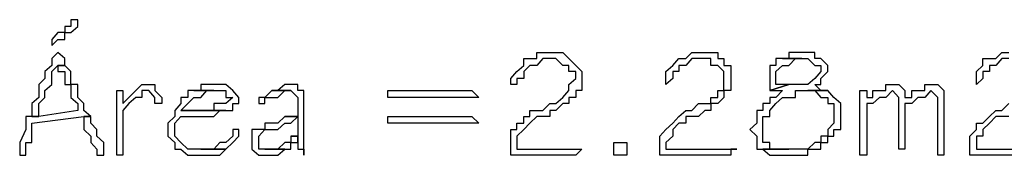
# Model space of a CAD drawing. Header units: millimetres. Extents: x -518.8 to -461.2, y 3.5 to 44.2.
# Drawn here: x -510.794 to -509.824, y 33.071 to 33.205 of the extents above; entities that cross this region are included whole.
import ezdxf

# ---------------------------------------------------------------- set-up
doc = ezdxf.new("R2010")
doc.units = ezdxf.units.MM
doc.header["$MEASUREMENT"] = 0
doc.layers.add('MYSOLIDS', color=7, linetype='Continuous')

msp = doc.modelspace()

# ---------------------------------------------------------------- linework, layer by layer
at = {"layer": 'MYSOLIDS'}
for points in [[(-510.73686, 33.20522), (-510.74363, 33.20522), (-510.74363, 33.19845), (-510.74363, 33.19845), (-510.74964, 33.19845), (-510.74964, 33.19244), (-510.75641, 33.19244), (-510.76243, 33.18567), (-510.76243, 33.18567), (-510.76243, 33.18567), (-510.76243, 33.17965), (-510.76243, 33.17965), (-510.76243, 33.17965), (-510.75641, 33.18567), (-510.75641, 33.18567), (-510.74964, 33.18567), (-510.74964, 33.19244), (-510.74363, 33.19244), (-510.74363, 33.19244), (-510.73686, 33.19845), (-510.73686, 33.19845), (-510.73686, 33.20522), (-510.73686, 33.20522), (-510.73686, 33.20522), (-510.73686, 33.20522)], [(-510.75641, 33.17289), (-510.75641, 33.17289), (-510.75641, 33.17289), (-510.75641, 33.17289), (-510.76243, 33.16687), (-510.76243, 33.16011), (-510.76243, 33.16011), (-510.76919, 33.15409), (-510.76919, 33.14732), (-510.77521, 33.14131), (-510.77521, 33.13529), (-510.77521, 33.12853), (-510.77521, 33.12853), (-510.78198, 33.12251), (-510.78198, 33.12251), (-510.78198, 33.11574), (-510.78198, 33.10973), (-510.77521, 33.10973), (-510.77521, 33.11574), (-510.77521, 33.11574), (-510.77521, 33.12251), (-510.76919, 33.12853), (-510.76919, 33.13529), (-510.76919, 33.13529), (-510.76919, 33.13529), (-510.76243, 33.14131), (-510.76243, 33.14131), (-510.76243, 33.14732), (-510.76243, 33.15409), (-510.75641, 33.16011), (-510.75641, 33.16011), (-510.74964, 33.16011), (-510.74964, 33.16687), (-510.75641, 33.17289), (-510.75641, 33.17289), (-510.75641, 33.17289)], [(-510.30453, 33.0774), (-510.24664, 33.0774), (-510.24062, 33.0774), (-510.24062, 33.0774), (-510.24062, 33.0774), (-510.24062, 33.0774), (-510.24062, 33.0774), (-510.24062, 33.0774), (-510.24664, 33.07138), (-510.24664, 33.07138), (-510.30453, 33.07138), (-510.30453, 33.07138), (-510.30453, 33.07138), (-510.31055, 33.07138), (-510.31055, 33.07138), (-510.31055, 33.07138), (-510.31055, 33.07138), (-510.31055, 33.0774), (-510.31055, 33.0774), (-510.31055, 33.08417), (-510.31055, 33.08417), (-510.31055, 33.09018), (-510.31055, 33.09695), (-510.31055, 33.09695), (-510.30453, 33.09695), (-510.30453, 33.10296), (-510.29777, 33.10296), (-510.29777, 33.10973), (-510.29777, 33.10973), (-510.29175, 33.10973), (-510.29175, 33.11574), (-510.28498, 33.11574), (-510.27897, 33.11574), (-510.2722, 33.12251), (-510.2722, 33.12251), (-510.26619, 33.12251), (-510.25942, 33.12853), (-510.25942, 33.12853), (-510.25942, 33.12853), (-510.2534, 33.13529), (-510.2534, 33.13529), (-510.2534, 33.14131), (-510.24664, 33.14732), (-510.24664, 33.14732), (-510.24664, 33.15409), (-510.2534, 33.15409), (-510.2534, 33.16011), (-510.2534, 33.16011), (-510.25942, 33.16011), (-510.26619, 33.16687), (-510.26619, 33.16687), (-510.2722, 33.16687), (-510.27897, 33.16687), (-510.27897, 33.16687), (-510.28498, 33.16011), (-510.28498, 33.16011), (-510.29175, 33.16011), (-510.29777, 33.15409), (-510.29777, 33.15409), (-510.29777, 33.15409), (-510.29777, 33.14732), (-510.30453, 33.14732), (-510.30453, 33.14131), (-510.30453, 33.14131), (-510.31055, 33.14131), (-510.31055, 33.14131), (-510.31055, 33.14732), (-510.31055, 33.14732), (-510.31055, 33.14732), (-510.30453, 33.15409), (-510.30453, 33.15409), (-510.29777, 33.16011), (-510.29777, 33.16011), (-510.29777, 33.16687), (-510.29175, 33.16687), (-510.29175, 33.16687), (-510.28498, 33.16687), (-510.28498, 33.17289), (-510.27897, 33.17289), (-510.2722, 33.17289), (-510.2722, 33.17289), (-510.26619, 33.17289), (-510.25942, 33.17289), (-510.25942, 33.17289), (-510.2534, 33.16687), (-510.2534, 33.16687), (-510.2534, 33.16687), (-510.24664, 33.16011), (-510.24664, 33.16011), (-510.24062, 33.15409), (-510.24062, 33.14732), (-510.24062, 33.14732), (-510.24062, 33.14131), (-510.24062, 33.13529), (-510.24664, 33.13529), (-510.24664, 33.13529), (-510.24664, 33.12853), (-510.2534, 33.12853), (-510.2534, 33.12251), (-510.25942, 33.12251), (-510.25942, 33.12251), (-510.26619, 33.11574), (-510.2722, 33.11574), (-510.2722, 33.10973), (-510.27897, 33.10973), (-510.28498, 33.10973), (-510.28498, 33.10973), (-510.29175, 33.10296), (-510.29175, 33.10296), (-510.29777, 33.09695), (-510.29777, 33.09695), (-510.30453, 33.09018), (-510.30453, 33.09018), (-510.30453, 33.08417), (-510.30453, 33.0774), (-510.30453, 33.0774), (-510.30453, 33.0774), (-510.30453, 33.0774)], [(-510.15792, 33.0774), (-510.09401, 33.0774), (-510.09401, 33.0774), (-510.09401, 33.0774), (-510.08799, 33.0774), (-510.08799, 33.0774), (-510.09401, 33.0774), (-510.09401, 33.0774), (-510.09401, 33.07138), (-510.09401, 33.07138), (-510.15792, 33.07138), (-510.15792, 33.07138), (-510.15792, 33.07138), (-510.15792, 33.07138), (-510.15792, 33.07138), (-510.16393, 33.07138), (-510.16393, 33.07138), (-510.16393, 33.0774), (-510.16393, 33.0774), (-510.16393, 33.08417), (-510.16393, 33.08417), (-510.16393, 33.09018), (-510.15792, 33.09695), (-510.15792, 33.09695), (-510.15792, 33.09695), (-510.15115, 33.10296), (-510.15115, 33.10296), (-510.14513, 33.10973), (-510.14513, 33.10973), (-510.14513, 33.10973), (-510.13837, 33.11574), (-510.13235, 33.11574), (-510.13235, 33.11574), (-510.12558, 33.12251), (-510.11957, 33.12251), (-510.11355, 33.12251), (-510.11355, 33.12853), (-510.11355, 33.12853), (-510.10679, 33.12853), (-510.10679, 33.13529), (-510.10077, 33.13529), (-510.10077, 33.14131), (-510.10077, 33.14732), (-510.10077, 33.14732), (-510.10077, 33.15409), (-510.10077, 33.15409), (-510.10679, 33.16011), (-510.10679, 33.16011), (-510.11355, 33.16011), (-510.11355, 33.16687), (-510.11957, 33.16687), (-510.12558, 33.16687), (-510.12558, 33.16687), (-510.13235, 33.16687), (-510.13837, 33.16011), (-510.13837, 33.16011), (-510.14513, 33.16011), (-510.14513, 33.15409), (-510.15115, 33.15409), (-510.15115, 33.15409), (-510.15115, 33.14732), (-510.15115, 33.14732), (-510.15792, 33.14131), (-510.15792, 33.14131), (-510.15792, 33.14131), (-510.15792, 33.14131), (-510.15792, 33.14732), (-510.15792, 33.14732), (-510.15792, 33.14732), (-510.15792, 33.15409), (-510.15792, 33.15409), (-510.15115, 33.16011), (-510.15115, 33.16011), (-510.14513, 33.16687), (-510.14513, 33.16687), (-510.13837, 33.16687), (-510.13837, 33.16687), (-510.13235, 33.17289), (-510.13235, 33.17289), (-510.12558, 33.17289), (-510.11957, 33.17289), (-510.11957, 33.17289), (-510.11355, 33.17289), (-510.10679, 33.17289), (-510.10679, 33.16687), (-510.10077, 33.16687), (-510.10077, 33.16687), (-510.10077, 33.16011), (-510.09401, 33.16011), (-510.09401, 33.15409), (-510.09401, 33.14732), (-510.09401, 33.14732), (-510.09401, 33.14131), (-510.09401, 33.13529), (-510.09401, 33.13529), (-510.10077, 33.13529), (-510.10077, 33.12853), (-510.10077, 33.12853), (-510.10679, 33.12251), (-510.10679, 33.12251), (-510.11355, 33.12251), (-510.11355, 33.11574), (-510.11957, 33.11574), (-510.12558, 33.10973), (-510.12558, 33.10973), (-510.13235, 33.10973), (-510.13837, 33.10973), (-510.13837, 33.10296), (-510.14513, 33.10296), (-510.15115, 33.09695), (-510.15115, 33.09695), (-510.15115, 33.09018), (-510.15115, 33.09018), (-510.15792, 33.08417), (-510.15792, 33.0774), (-510.15792, 33.0774), (-510.15792, 33.0774), (-510.15792, 33.0774)], [(-510.02408, 33.17289), (-510.02408, 33.17289), (-510.0301, 33.17289), (-510.03686, 33.17289), (-510.03686, 33.16687), (-510.04288, 33.16687), (-510.02408, 33.16687), (-510.01807, 33.16687), (-510.01807, 33.16687), (-510.0113, 33.16011), (-510.0113, 33.16011), (-510.00528, 33.16011), (-510.00528, 33.15409), (-510.00528, 33.15409), (-510.0113, 33.14732), (-510.0113, 33.14732), (-510.01807, 33.14131), (-510.01807, 33.14131), (-510.01807, 33.14131), (-510.02408, 33.14131), (-510.0301, 33.14131), (-510.03686, 33.14131), (-510.05566, 33.13529), (-510.04964, 33.13529), (-510.04964, 33.13529), (-510.04288, 33.13529), (-510.04964, 33.12853), (-510.04964, 33.12853), (-510.05566, 33.12853), (-510.05566, 33.12251), (-510.06243, 33.12251), (-510.06243, 33.11574), (-510.06844, 33.11574), (-510.06844, 33.10973), (-510.06844, 33.10296), (-510.06844, 33.10296), (-510.07521, 33.09695), (-510.06844, 33.09018), (-510.06844, 33.08417), (-510.06844, 33.08417), (-510.06844, 33.0774), (-510.06243, 33.0774), (-510.06243, 33.0774), (-510.03686, 33.0774), (-510.04288, 33.0774), (-510.04288, 33.0774), (-510.04964, 33.0774), (-510.05566, 33.0774), (-510.05566, 33.08417), (-510.06243, 33.08417), (-510.06243, 33.08417), (-510.06243, 33.09018), (-510.06243, 33.09695), (-510.06243, 33.09695), (-510.06243, 33.10296), (-510.06243, 33.10296), (-510.06243, 33.10973), (-510.05566, 33.10973), (-510.05566, 33.11574), (-510.04964, 33.12251), (-510.04964, 33.12251), (-510.04964, 33.12251), (-510.04288, 33.12853), (-510.03686, 33.12853), (-510.03686, 33.12853), (-510.0301, 33.12853), (-510.0301, 33.13529), (-510.02408, 33.13529), (-510.01807, 33.13529), (-509.99852, 33.13529), (-510.00528, 33.13529), (-510.00528, 33.13529), (-510.0113, 33.14131), (-510.0113, 33.14131), (-510.00528, 33.14131), (-510.00528, 33.14732), (-510.00528, 33.14732), (-509.99852, 33.15409), (-509.99852, 33.15409), (-509.99852, 33.15409), (-509.99852, 33.16011), (-510.00528, 33.16687), (-510.00528, 33.16687), (-510.0113, 33.16687), (-510.0113, 33.17289), (-510.01731, 33.17289), (-510.02408, 33.17289), (-510.02408, 33.17289)], [(-510.04288, 33.16687), (-510.04964, 33.16687), (-510.04964, 33.16011), (-510.05566, 33.16011), (-510.05566, 33.15409), (-510.05566, 33.15409), (-510.05566, 33.14732), (-510.05566, 33.14732), (-510.05566, 33.14131), (-510.05566, 33.13529), (-510.03686, 33.14131), (-510.03686, 33.14131), (-510.04288, 33.14131), (-510.04288, 33.14131), (-510.04964, 33.14131), (-510.04964, 33.14732), (-510.04964, 33.14732), (-510.04964, 33.15409), (-510.04288, 33.16011), (-510.04288, 33.16011), (-510.04288, 33.16011), (-510.03686, 33.16011), (-510.0301, 33.16687), (-510.0301, 33.16687), (-510.02408, 33.16687), (-510.04288, 33.16687), (-510.04288, 33.16687)], [(-509.82032, 33.16687), (-509.82709, 33.16687), (-509.8331, 33.16011), (-509.8331, 33.16011), (-509.83912, 33.16011), (-509.83912, 33.15409), (-509.84589, 33.15409), (-509.84589, 33.15409), (-509.84589, 33.14732), (-509.84589, 33.14732), (-509.8519, 33.14131), (-509.8519, 33.14131), (-509.8519, 33.14131), (-509.8519, 33.14131), (-509.8519, 33.14732), (-509.8519, 33.14732), (-509.8519, 33.14732), (-509.8519, 33.15409), (-509.8519, 33.15409), (-509.84589, 33.16011), (-509.84589, 33.16011), (-509.84589, 33.16687), (-509.83912, 33.16687), (-509.8331, 33.16687), (-509.8331, 33.16687), (-509.82709, 33.17289), (-509.82709, 33.17289), (-509.82032, 33.17289)], [(-510.74964, 33.16011), (-510.75641, 33.16011), (-510.75641, 33.16011), (-510.75641, 33.15409), (-510.74964, 33.15409), (-510.74964, 33.14732), (-510.74964, 33.14131), (-510.74363, 33.14131), (-510.74363, 33.13529), (-510.74363, 33.12853), (-510.74363, 33.12853), (-510.73686, 33.12251), (-510.73686, 33.11574), (-510.73686, 33.11574), (-510.77521, 33.10973), (-510.78198, 33.10973), (-510.78799, 33.10973), (-510.78799, 33.10296), (-510.78799, 33.09695), (-510.78799, 33.09695), (-510.78799, 33.09695), (-510.79401, 33.08417), (-510.79401, 33.08417), (-510.79401, 33.0774), (-510.79401, 33.0774), (-510.79401, 33.07138), (-510.79401, 33.07138), (-510.78799, 33.07138), (-510.78799, 33.0774), (-510.78799, 33.0774), (-510.78799, 33.08417), (-510.78198, 33.08417), (-510.78198, 33.09018), (-510.78198, 33.09695), (-510.78198, 33.10296), (-510.78198, 33.10296), (-510.73085, 33.10973), (-510.72408, 33.10973), (-510.72408, 33.10973), (-510.73085, 33.11574), (-510.73085, 33.12251), (-510.73085, 33.12251), (-510.73686, 33.12853), (-510.73686, 33.13529), (-510.73686, 33.13529), (-510.73686, 33.14131), (-510.74363, 33.14131), (-510.74363, 33.14732), (-510.74363, 33.14732), (-510.74363, 33.15409), (-510.74363, 33.15409), (-510.74964, 33.16011), (-510.74964, 33.16011), (-510.74964, 33.16011)], [(-510.6925, 33.12251), (-510.68649, 33.12853), (-510.68649, 33.12853), (-510.67972, 33.13529), (-510.67972, 33.13529), (-510.67371, 33.14131), (-510.66694, 33.14131), (-510.66694, 33.14131), (-510.66092, 33.14131), (-510.66092, 33.13529), (-510.66092, 33.13529), (-510.65416, 33.12853), (-510.65416, 33.12853), (-510.65416, 33.12251), (-510.66092, 33.12251), (-510.66092, 33.12251), (-510.66092, 33.12251), (-510.66092, 33.12251), (-510.66092, 33.12251), (-510.66092, 33.12251), (-510.66092, 33.12251), (-510.66092, 33.12251), (-510.66092, 33.12251), (-510.66092, 33.12853), (-510.66092, 33.12853), (-510.66092, 33.12853), (-510.66092, 33.12853), (-510.66694, 33.13529), (-510.66694, 33.13529), (-510.67371, 33.13529), (-510.67371, 33.12853), (-510.67972, 33.12853), (-510.67972, 33.12853), (-510.68649, 33.12251), (-510.68649, 33.12251), (-510.6925, 33.11574), (-510.6925, 33.11574), (-510.6925, 33.11574), (-510.6925, 33.10973), (-510.6925, 33.10296), (-510.6925, 33.10296), (-510.6925, 33.09695), (-510.6925, 33.09018), (-510.6925, 33.08417), (-510.6925, 33.08417), (-510.6925, 33.08417), (-510.6925, 33.08417), (-510.6925, 33.0774), (-510.6925, 33.07138), (-510.6925, 33.07138), (-510.6925, 33.07138), (-510.69852, 33.07138), (-510.69852, 33.07138), (-510.69852, 33.0774), (-510.69852, 33.0774), (-510.69852, 33.08417), (-510.69852, 33.09018), (-510.69852, 33.09695), (-510.69852, 33.10296), (-510.69852, 33.10296), (-510.69852, 33.10973), (-510.69852, 33.11574), (-510.69852, 33.12251), (-510.69852, 33.12251), (-510.69852, 33.12853), (-510.69852, 33.12853), (-510.69852, 33.12853), (-510.69852, 33.13529), (-510.69852, 33.13529), (-510.6925, 33.13529), (-510.6925, 33.13529), (-510.6925, 33.13529), (-510.6925, 33.12853), (-510.6925, 33.12251), (-510.6925, 33.12251), (-510.6925, 33.12251), (-510.6925, 33.12251), (-510.6925, 33.12251), (-510.6925, 33.12251)], [(-510.60303, 33.14131), (-510.60303, 33.14131), (-510.6098, 33.14131), (-510.61581, 33.14131), (-510.61581, 33.13529), (-510.61581, 33.13529), (-510.62258, 33.13529), (-510.60303, 33.13529), (-510.59701, 33.13529), (-510.59701, 33.13529), (-510.591, 33.13529), (-510.591, 33.12853), (-510.58423, 33.12853), (-510.58423, 33.12853), (-510.591, 33.12251), (-510.591, 33.12251), (-510.59701, 33.12251), (-510.60303, 33.12251), (-510.60303, 33.11574), (-510.6098, 33.11574), (-510.6098, 33.11574), (-510.61581, 33.11574), (-510.62258, 33.11574), (-510.62859, 33.11574), (-510.63536, 33.11574), (-510.591, 33.11574), (-510.591, 33.11574), (-510.58423, 33.11574), (-510.58423, 33.12251), (-510.57822, 33.12251), (-510.57822, 33.12853), (-510.57822, 33.12853), (-510.58423, 33.13529), (-510.58423, 33.13529), (-510.591, 33.14131), (-510.591, 33.14131), (-510.59701, 33.14131), (-510.60303, 33.14131), (-510.60303, 33.14131)], [(-510.52709, 33.14131), (-510.52709, 33.14131), (-510.5331, 33.14131), (-510.53987, 33.13529), (-510.53987, 33.13529), (-510.54589, 33.13529), (-510.54589, 33.13529), (-510.52709, 33.13529), (-510.52709, 33.13529), (-510.52032, 33.12853), (-510.52032, 33.12853), (-510.52032, 33.12251), (-510.52032, 33.11574), (-510.52032, 33.10973), (-510.52032, 33.10973), (-510.52709, 33.10973), (-510.5331, 33.10973), (-510.52032, 33.10973), (-510.52032, 33.09695), (-510.52032, 33.09018), (-510.52709, 33.09018), (-510.52032, 33.09018), (-510.52032, 33.0774), (-510.51431, 33.0774), (-510.51431, 33.07138), (-510.51431, 33.0774), (-510.51431, 33.0774), (-510.51431, 33.12251), (-510.51431, 33.12251), (-510.51431, 33.12853), (-510.51431, 33.13529), (-510.51431, 33.13529), (-510.52032, 33.13529), (-510.52032, 33.14131), (-510.52709, 33.14131), (-510.52709, 33.14131)], [(-509.92258, 33.12853), (-509.91581, 33.12853), (-509.91581, 33.13529), (-509.9098, 33.13529), (-509.90303, 33.13529), (-509.90303, 33.14131), (-509.89701, 33.14131), (-509.89025, 33.14131), (-509.89025, 33.14131), (-509.88423, 33.13529), (-509.88423, 33.13529), (-509.88423, 33.12853), (-509.88423, 33.12251), (-509.88423, 33.12251), (-509.88423, 33.11574), (-509.88423, 33.10973), (-509.88423, 33.10296), (-509.88423, 33.10296), (-509.88423, 33.09695), (-509.88423, 33.09018), (-509.88423, 33.08417), (-509.88423, 33.08417), (-509.88423, 33.08417), (-509.88423, 33.0774), (-509.88423, 33.0774), (-509.88423, 33.07138), (-509.88423, 33.07138), (-509.88423, 33.07138), (-509.88423, 33.07138), (-509.89025, 33.07138), (-509.89025, 33.07138), (-509.89025, 33.0774), (-509.89025, 33.0774), (-509.89025, 33.08417), (-509.89025, 33.09018), (-509.89025, 33.09695), (-509.89025, 33.09695), (-509.89025, 33.10296), (-509.89025, 33.10296), (-509.89025, 33.10973), (-509.89025, 33.11574), (-509.89025, 33.12251), (-509.89025, 33.12251), (-509.89025, 33.12853), (-509.89025, 33.12853), (-509.89701, 33.13529), (-509.89701, 33.13529), (-509.89701, 33.13529), (-509.90303, 33.12853), (-509.9098, 33.12853), (-509.9098, 33.12853), (-509.91581, 33.12251), (-509.91581, 33.12251), (-509.92258, 33.12251), (-509.92258, 33.0774), (-509.92258, 33.0774), (-509.92258, 33.0774), (-509.92859, 33.0774), (-509.92859, 33.0774), (-509.92859, 33.0774), (-509.92859, 33.0774), (-509.92859, 33.0774), (-509.92859, 33.0774), (-509.92859, 33.12251), (-509.92859, 33.12251), (-509.92859, 33.12853), (-509.92859, 33.12853), (-509.93461, 33.13529), (-509.93461, 33.13529), (-509.93461, 33.13529), (-509.94137, 33.12853), (-509.94739, 33.12853), (-509.94739, 33.12853), (-509.95416, 33.12251), (-509.95416, 33.12251), (-509.96017, 33.12251), (-509.96017, 33.0774), (-509.96017, 33.07138), (-509.96017, 33.07138), (-509.96017, 33.07138), (-509.96017, 33.07138), (-509.96694, 33.07138), (-509.96694, 33.07138), (-509.96694, 33.0774), (-509.96694, 33.0774), (-509.96694, 33.11574), (-509.96694, 33.11574), (-509.96694, 33.11574), (-509.96694, 33.11574), (-509.96694, 33.11574), (-509.96694, 33.11574), (-509.96694, 33.11574), (-509.96694, 33.12251), (-509.96694, 33.12251), (-509.96694, 33.12251), (-509.96694, 33.12251), (-509.96694, 33.12251), (-509.96694, 33.12251), (-509.96694, 33.13529), (-509.96694, 33.13529), (-509.96694, 33.13529), (-509.96017, 33.13529), (-509.96017, 33.13529), (-509.96017, 33.13529), (-509.96017, 33.13529), (-509.96017, 33.13529), (-509.96017, 33.13529), (-509.96017, 33.12853), (-509.95416, 33.12853), (-509.95416, 33.13529), (-509.94739, 33.13529), (-509.94137, 33.13529), (-509.94137, 33.14131), (-509.93461, 33.14131), (-509.92859, 33.14131), (-509.92859, 33.14131), (-509.92258, 33.13529), (-509.92258, 33.13529), (-509.92258, 33.12853), (-509.92258, 33.12853), (-509.92258, 33.12853), (-509.92258, 33.12853), (-509.92258, 33.12853)], [(-510.62258, 33.13529), (-510.62859, 33.13529), (-510.62859, 33.12853), (-510.63536, 33.12853), (-510.63536, 33.12251), (-510.64137, 33.11574), (-510.64137, 33.11574), (-510.64137, 33.10973), (-510.64137, 33.10973), (-510.64814, 33.10296), (-510.64814, 33.10296), (-510.64814, 33.09695), (-510.64814, 33.09018), (-510.64814, 33.09018), (-510.64137, 33.08417), (-510.64137, 33.0774), (-510.64137, 33.0774), (-510.64137, 33.0774), (-510.63536, 33.0774), (-510.62859, 33.07138), (-510.62859, 33.07138), (-510.62258, 33.07138), (-510.61581, 33.07138), (-510.61581, 33.07138), (-510.6098, 33.07138), (-510.60303, 33.07138), (-510.60303, 33.07138), (-510.59701, 33.07138), (-510.59701, 33.07138), (-510.591, 33.0774), (-510.61581, 33.0774), (-510.62258, 33.0774), (-510.62859, 33.0774), (-510.62859, 33.0774), (-510.63536, 33.08417), (-510.63536, 33.08417), (-510.64137, 33.09018), (-510.64137, 33.09018), (-510.64137, 33.09695), (-510.64137, 33.09695), (-510.64137, 33.10296), (-510.64137, 33.10296), (-510.63536, 33.10973), (-510.63536, 33.10973), (-510.62859, 33.10973), (-510.62258, 33.10973), (-510.61581, 33.10973), (-510.6098, 33.10973), (-510.6098, 33.10973), (-510.60303, 33.10973), (-510.59701, 33.11574), (-510.59701, 33.11574), (-510.591, 33.11574), (-510.63536, 33.11574), (-510.63536, 33.11574), (-510.62859, 33.12251), (-510.62859, 33.12251), (-510.62258, 33.12853), (-510.62258, 33.12853), (-510.61581, 33.12853), (-510.6098, 33.13529), (-510.6098, 33.13529), (-510.60303, 33.13529), (-510.62258, 33.13529), (-510.62258, 33.13529)], [(-510.54589, 33.13529), (-510.55265, 33.12853), (-510.55265, 33.12853), (-510.55867, 33.12853), (-510.55867, 33.12853), (-510.55867, 33.12251), (-510.55867, 33.12251), (-510.55867, 33.12251), (-510.55265, 33.12251), (-510.55265, 33.12853), (-510.54589, 33.12853), (-510.54589, 33.12853), (-510.53987, 33.12853), (-510.5331, 33.13529), (-510.5331, 33.13529), (-510.52709, 33.13529), (-510.54589, 33.13529), (-510.54589, 33.13529)], [(-510.34889, 33.12853), (-510.42483, 33.12853), (-510.4316, 33.12853), (-510.4316, 33.12853), (-510.4316, 33.12853), (-510.4316, 33.12853), (-510.4316, 33.13529), (-510.4316, 33.13529), (-510.42483, 33.13529), (-510.42483, 33.13529), (-510.34889, 33.13529), (-510.34889, 33.13529), (-510.34889, 33.13529), (-510.34213, 33.12853), (-510.34213, 33.12853), (-510.34889, 33.12853), (-510.34889, 33.12853), (-510.34889, 33.12853), (-510.34889, 33.12853), (-510.34889, 33.12853), (-510.34889, 33.12853), (-510.34889, 33.12853)], [(-509.99852, 33.13529), (-510.01807, 33.13529), (-510.01807, 33.13529), (-510.0113, 33.13529), (-510.00528, 33.12853), (-510.00528, 33.12853), (-509.99852, 33.12853), (-509.99852, 33.12251), (-509.9925, 33.12251), (-509.9925, 33.11574), (-509.9925, 33.10973), (-509.9925, 33.10973), (-509.9925, 33.10296), (-509.99852, 33.09695), (-509.99852, 33.09695), (-509.99852, 33.09018), (-510.00528, 33.09018), (-510.00528, 33.08417), (-510.0113, 33.08417), (-510.0113, 33.08417), (-510.01807, 33.0774), (-510.02408, 33.0774), (-510.02408, 33.0774), (-510.0301, 33.0774), (-510.03686, 33.0774), (-510.03686, 33.0774), (-510.06243, 33.0774), (-510.05566, 33.07138), (-510.05566, 33.07138), (-510.04964, 33.07138), (-510.04288, 33.07138), (-510.03686, 33.07138), (-510.03686, 33.07138), (-510.03686, 33.07138), (-510.0301, 33.07138), (-510.02408, 33.07138), (-510.01807, 33.07138), (-510.01807, 33.07138), (-510.01807, 33.0774), (-510.0113, 33.0774), (-510.00528, 33.0774), (-510.00528, 33.08417), (-509.99852, 33.08417), (-509.99852, 33.09018), (-509.99852, 33.09018), (-509.9925, 33.09018), (-509.9925, 33.09695), (-509.98574, 33.09695), (-509.98574, 33.10296), (-509.98574, 33.10973), (-509.98574, 33.10973), (-509.98574, 33.11574), (-509.98574, 33.11574), (-509.98574, 33.12251), (-509.9925, 33.12853), (-509.9925, 33.12853), (-509.9925, 33.12853), (-509.99852, 33.13529), (-509.99852, 33.13529)], [(-509.78874, 33.07138), (-509.8519, 33.07138), (-509.8519, 33.07138), (-509.8519, 33.07138), (-509.8519, 33.07138), (-509.8519, 33.07138), (-509.85867, 33.07138), (-509.85867, 33.07138), (-509.85867, 33.0774), (-509.85867, 33.0774), (-509.85867, 33.08417), (-509.85867, 33.08417), (-509.85867, 33.09018), (-509.8519, 33.09695), (-509.8519, 33.09695), (-509.8519, 33.09695), (-509.8519, 33.10296), (-509.84589, 33.10296), (-509.83912, 33.10973), (-509.83912, 33.10973), (-509.83912, 33.10973), (-509.8331, 33.11574), (-509.8331, 33.11574), (-509.82709, 33.11574), (-509.82032, 33.12251)], [(-510.72408, 33.10973), (-510.73085, 33.10973), (-510.73085, 33.10296), (-510.73085, 33.10296), (-510.73085, 33.09695), (-510.72408, 33.09018), (-510.72408, 33.09018), (-510.72408, 33.08417), (-510.71807, 33.0774), (-510.71807, 33.07138), (-510.7113, 33.07138), (-510.7113, 33.07138), (-510.7113, 33.07138), (-510.7113, 33.0774), (-510.7113, 33.0774), (-510.7113, 33.08417), (-510.71807, 33.09018), (-510.71807, 33.09018), (-510.71807, 33.09695), (-510.72408, 33.10296), (-510.72408, 33.10973), (-510.72408, 33.10973)], [(-510.5331, 33.10973), (-510.53987, 33.10296), (-510.54589, 33.10296), (-510.54589, 33.10296), (-510.55265, 33.10296), (-510.55265, 33.09695), (-510.55867, 33.09695), (-510.55867, 33.09695), (-510.56543, 33.09695), (-510.56543, 33.09018), (-510.56543, 33.09018), (-510.56543, 33.08417), (-510.56543, 33.08417), (-510.56543, 33.0774), (-510.56543, 33.0774), (-510.55867, 33.07138), (-510.55867, 33.07138), (-510.55265, 33.07138), (-510.54589, 33.07138), (-510.54589, 33.07138), (-510.53987, 33.07138), (-510.5331, 33.0774), (-510.5331, 33.0774), (-510.55265, 33.0774), (-510.55265, 33.0774), (-510.55867, 33.0774), (-510.55867, 33.0774), (-510.55867, 33.08417), (-510.55867, 33.08417), (-510.55867, 33.09018), (-510.55867, 33.09018), (-510.55265, 33.09695), (-510.55265, 33.09695), (-510.54589, 33.09695), (-510.54589, 33.09695), (-510.53987, 33.09695), (-510.5331, 33.10296), (-510.5331, 33.10296), (-510.52709, 33.10296), (-510.52032, 33.10973), (-510.5331, 33.10973), (-510.5331, 33.10973)], [(-510.34889, 33.10296), (-510.42483, 33.10296), (-510.4316, 33.10296), (-510.4316, 33.10296), (-510.4316, 33.10296), (-510.4316, 33.10296), (-510.4316, 33.10973), (-510.4316, 33.10973), (-510.42483, 33.10973), (-510.42483, 33.10973), (-510.34889, 33.10973), (-510.34889, 33.10973), (-510.34889, 33.10973), (-510.34213, 33.10296), (-510.34213, 33.10296), (-510.34889, 33.10296), (-510.34889, 33.10296), (-510.34889, 33.10296), (-510.34889, 33.10296), (-510.34889, 33.10296), (-510.34889, 33.10296), (-510.34889, 33.10296)], [(-509.82032, 33.10973), (-509.82709, 33.10973), (-509.82709, 33.10973), (-509.8331, 33.10973), (-509.83912, 33.10296), (-509.83912, 33.10296), (-509.84589, 33.09695), (-509.84589, 33.09695), (-509.84589, 33.09018), (-509.8519, 33.09018), (-509.8519, 33.08417), (-509.8519, 33.0774), (-509.8519, 33.0774), (-509.8519, 33.0774), (-509.8519, 33.0774)], [(-510.57822, 33.09695), (-510.58423, 33.09695), (-510.58423, 33.09018), (-510.58423, 33.09018), (-510.591, 33.08417), (-510.591, 33.08417), (-510.591, 33.08417), (-510.59701, 33.08417), (-510.60303, 33.0774), (-510.60303, 33.0774), (-510.6098, 33.0774), (-510.6098, 33.0774), (-510.61581, 33.0774), (-510.591, 33.0774), (-510.591, 33.0774), (-510.58423, 33.08417), (-510.58423, 33.08417), (-510.58423, 33.08417), (-510.57822, 33.09018), (-510.57822, 33.09018), (-510.57822, 33.09018), (-510.57822, 33.09695), (-510.57822, 33.09695)], [(-510.52709, 33.09018), (-510.52709, 33.08417), (-510.5331, 33.08417), (-510.5331, 33.08417), (-510.53987, 33.0774), (-510.54589, 33.0774), (-510.54589, 33.0774), (-510.55265, 33.0774), (-510.5331, 33.0774), (-510.52709, 33.0774), (-510.52709, 33.08417), (-510.52032, 33.08417), (-510.52032, 33.09018), (-510.52709, 33.09018), (-510.52709, 33.09018)], [(-510.20228, 33.07138), (-510.20904, 33.07138), (-510.20904, 33.07138), (-510.20904, 33.0774), (-510.20904, 33.0774), (-510.20904, 33.08417), (-510.20904, 33.08417), (-510.20228, 33.08417), (-510.20228, 33.08417), (-510.19626, 33.08417), (-510.19626, 33.08417), (-510.19626, 33.0774), (-510.19626, 33.0774), (-510.19626, 33.0774), (-510.19626, 33.07138), (-510.20228, 33.07138), (-510.20228, 33.07138), (-510.20228, 33.07138), (-510.20228, 33.07138), (-510.20228, 33.07138)], [(-509.8519, 33.0774), (-509.78874, 33.0774)]]:
    msp.add_lwpolyline(points, dxfattribs=at)

doc.saveas('drawing.dxf')
